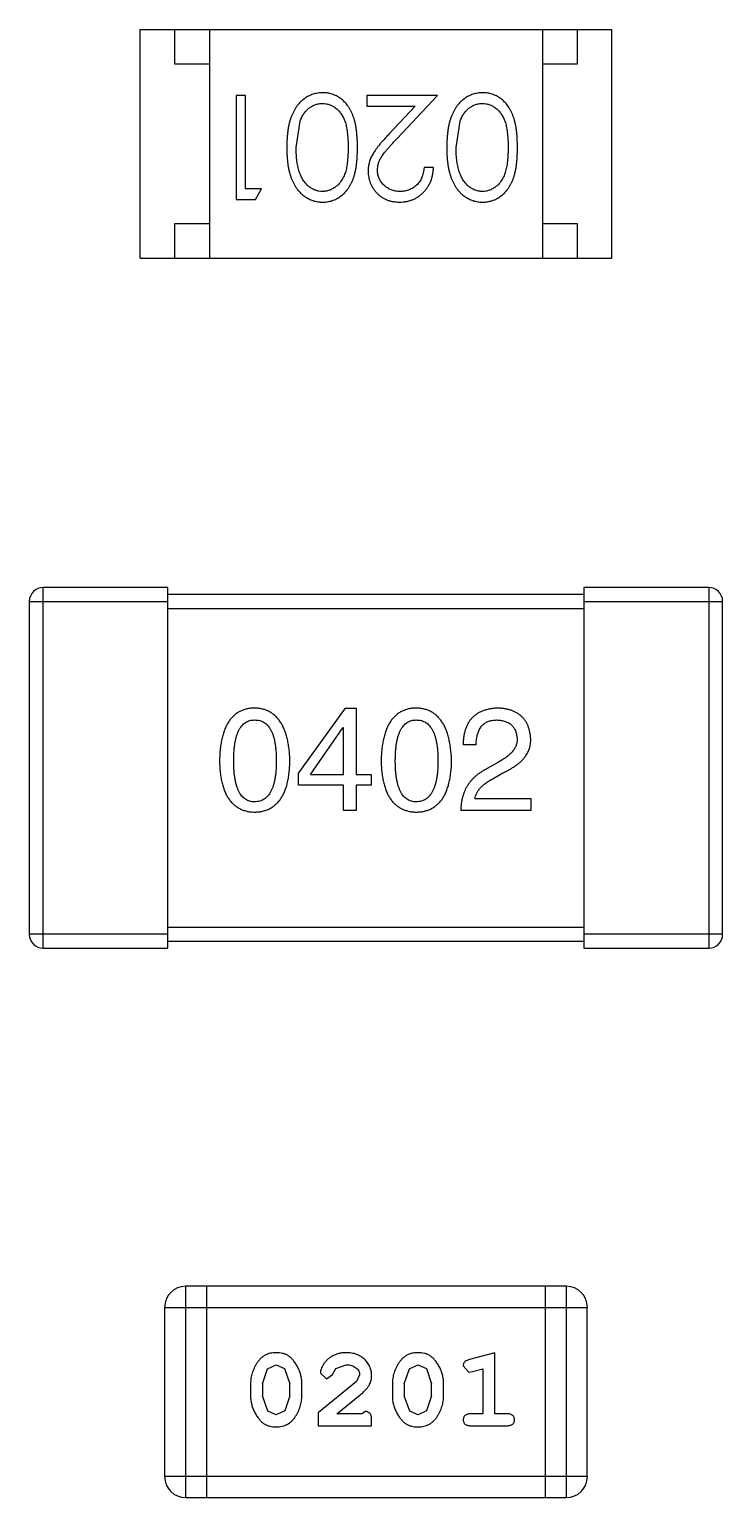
# Model space of a CAD drawing. Header units: inches. Extents: x -13 to 240, y -18 to 126.
# Drawn here: x 213.638 to 214.638, y 29.164 to 31.281 of the extents above; entities that cross this region are included whole.
import ezdxf

# ---------------------------------------------------------------- set-up
doc = ezdxf.new("R2010")
doc.units = ezdxf.units.IN
doc.header["$LTSCALE"] = 1.21
doc.header["$MEASUREMENT"] = 0
doc.layers.get('0').update_dxf_attribs({"linetype": 'CONTINUOUS'})

msp = doc.modelspace()

# ---------------------------------------------------------------- linework, layer by layer
at = {"color": 7, "linetype": 'Continuous'}
for p, q in [((213.7982, 31.2814), (214.4782, 31.2814)), ((213.7982, 30.9514), (213.7982, 31.2814)), ((213.8482, 31.2314), (213.8482, 31.2814)), ((213.8982, 31.2814), (213.8982, 30.9514)), ((214.3782, 31.2814), (214.3782, 30.9514)), ((214.4282, 31.2814), (214.4282, 31.2314)), ((214.4782, 30.9514), (214.4782, 31.2814)), ((213.8982, 31.2314), (213.8482, 31.2314)), ((214.4282, 31.2314), (214.3782, 31.2314)), ((213.9499, 31.1861), (213.9364, 31.1861)), ((213.9364, 31.1861), (213.9364, 31.0361)), ((213.9499, 31.0515), (213.9499, 31.1861)), ((214.2268, 31.1861), (214.1249, 31.1861)), ((214.1249, 31.1861), (214.1249, 31.1708)), ((214.1249, 31.1708), (214.1947, 31.1708)), ((214.1947, 31.1708), (214.1571, 31.1307)), ((214.1686, 31.1241), (214.2268, 31.1861)), ((214.0229, 31.1111), (214.0286, 31.1489)), ((214.2537, 31.1111), (214.2594, 31.1489)), ((214.221, 31.0823), (214.2075, 31.0823)), ((213.9729, 31.0515), (213.9499, 31.0515)), ((213.9641, 31.0361), (213.9729, 31.0515)), ((213.9364, 31.0361), (213.9641, 31.0361)), ((213.8482, 31.0014), (213.8982, 31.0014)), ((213.8482, 30.9514), (213.8482, 31.0014)), ((214.3782, 31.0014), (214.4282, 31.0014)), ((214.4282, 31.0014), (214.4282, 30.9514)), ((213.7982, 30.9514), (214.4782, 30.9514)), ((213.8381, 30.4765), (213.6581, 30.4765)), ((213.6581, 29.9565), (213.6581, 30.4765)), ((213.8381, 29.9565), (213.8381, 30.4765)), ((214.6181, 30.4765), (214.4381, 30.4765)), ((214.4381, 30.4765), (214.4381, 29.9565)), ((214.6181, 30.4765), (214.6181, 29.9565)), ((213.6381, 30.4565), (213.8381, 30.4565)), ((213.6381, 30.4565), (213.6381, 29.9765)), ((214.4381, 30.4665), (213.8381, 30.4665)), ((214.4381, 30.4565), (214.6381, 30.4565)), ((214.6381, 29.9765), (214.6381, 30.4565)), ((213.8381, 30.4465), (214.4381, 30.4465)), ((214.0937, 30.3027), (214.0265, 30.2093)), ((214.0937, 30.3027), (214.1093, 30.3027)), ((214.1093, 30.3027), (214.1093, 30.2068)), ((214.0437, 30.2068), (214.0904, 30.274)), ((214.0912, 30.274), (214.0904, 30.274)), ((214.0912, 30.2068), (214.0912, 30.274)), ((214.2826, 30.2495), (214.2637, 30.2495)), ((214.3146, 30.2249), (214.2949, 30.2134)), ((214.0265, 30.1913), (214.0265, 30.2093)), ((214.0437, 30.2068), (214.0912, 30.2068)), ((214.1093, 30.2068), (214.1314, 30.2068)), ((214.1314, 30.2068), (214.1314, 30.1913)), ((214.3055, 30.2003), (214.3211, 30.2093)), ((214.0912, 30.1913), (214.0265, 30.1913)), ((214.0912, 30.1552), (214.0912, 30.1913)), ((214.1314, 30.1913), (214.1093, 30.1913)), ((214.1093, 30.1913), (214.1093, 30.1552)), ((214.2809, 30.1724), (214.3613, 30.1724)), ((214.3613, 30.1724), (214.3613, 30.1552)), ((214.1093, 30.1552), (214.0912, 30.1552)), ((214.3613, 30.1552), (214.2605, 30.1552)), ((214.4381, 29.9865), (213.8381, 29.9865)), ((213.8381, 29.9765), (213.6381, 29.9765)), ((213.8381, 29.9665), (214.4381, 29.9665)), ((214.6381, 29.9765), (214.4381, 29.9765)), ((213.6581, 29.9565), (213.8381, 29.9565)), ((214.4381, 29.9565), (214.6181, 29.9565)), ((214.4125, 29.4689), (213.8638, 29.4689)), ((213.8638, 29.1641), (213.8638, 29.4689)), ((213.8943, 29.1641), (213.8943, 29.4689)), ((214.382, 29.4689), (214.382, 29.1641)), ((214.4125, 29.4689), (214.4125, 29.1641)), ((213.8333, 29.4384), (214.4429, 29.4384)), ((213.8333, 29.4384), (213.8333, 29.1946)), ((214.4429, 29.1946), (214.4429, 29.4384)), ((214.3096, 29.3731), (214.273, 29.3632)), ((214.3096, 29.285), (214.3096, 29.3731)), ((213.9745, 29.3282), (213.9818, 29.35)), ((213.9818, 29.35), (213.9941, 29.3558)), ((213.9941, 29.3558), (214.0063, 29.3505)), ((214.0063, 29.3505), (214.0139, 29.3282)), ((214.0752, 29.3419), (214.0802, 29.3504)), ((214.0802, 29.3504), (214.095, 29.3558)), ((214.179, 29.3282), (214.1863, 29.35)), ((214.1863, 29.35), (214.1987, 29.3558)), ((214.1987, 29.3558), (214.2108, 29.3505)), ((214.2108, 29.3505), (214.2184, 29.3282)), ((214.264, 29.3541), (214.2719, 29.3448)), ((214.2773, 29.3458), (214.2923, 29.35)), ((214.2923, 29.35), (214.2923, 29.285)), ((213.9572, 29.3285), (213.9572, 29.3108)), ((213.9745, 29.3282), (213.9745, 29.311)), ((214.0139, 29.311), (214.0139, 29.3282)), ((214.0312, 29.3108), (214.0312, 29.3285)), ((214.1098, 29.3316), (214.0548, 29.2866)), ((214.0579, 29.3438), (214.0667, 29.3354)), ((214.0667, 29.3354), (214.0752, 29.3419)), ((214.1145, 29.3413), (214.1098, 29.3316)), ((214.1617, 29.3285), (214.1617, 29.3108)), ((214.179, 29.3282), (214.179, 29.311)), ((214.2184, 29.311), (214.2184, 29.3282)), ((214.2357, 29.3108), (214.2357, 29.3285)), ((214.2719, 29.3448), (214.2773, 29.3458)), ((213.9822, 29.2887), (213.9745, 29.311)), ((214.0139, 29.311), (214.0066, 29.2893)), ((214.0815, 29.285), (214.1151, 29.3121)), ((214.1867, 29.2887), (214.179, 29.311)), ((214.2184, 29.311), (214.2111, 29.2893)), ((213.9943, 29.2835), (213.9822, 29.2887)), ((214.0066, 29.2893), (213.9943, 29.2835)), ((214.0548, 29.2866), (214.0548, 29.2677)), ((214.1177, 29.285), (214.0815, 29.285)), ((214.1232, 29.2882), (214.1177, 29.285)), ((214.1988, 29.2835), (214.1867, 29.2887)), ((214.2111, 29.2893), (214.1988, 29.2835)), ((214.2923, 29.285), (214.275, 29.285)), ((214.3269, 29.285), (214.3096, 29.285)), ((214.0548, 29.2677), (214.1318, 29.2677)), ((214.1318, 29.2677), (214.1318, 29.2756)), ((214.275, 29.2677), (214.3269, 29.2677)), ((214.4429, 29.1946), (213.8333, 29.1946)), ((213.8638, 29.1641), (214.4125, 29.1641))]:
    msp.add_line(p, q, dxfattribs=at)
for centre, radius, start, end in [((213.6581, 30.4565), 0.02, 90, 180), ((214.6181, 30.4565), 0.02, 0, 90), ((213.6581, 29.9765), 0.02, 180, 270), ((214.6181, 29.9765), 0.02, 270, 0), ((213.8638, 29.4384), 0.0305, 90, 180), ((214.4125, 29.4384), 0.0305, 0, 90), ((213.8638, 29.1946), 0.0305, 180, 270), ((214.4125, 29.1946), 0.0305, 270, 0)]:
    msp.add_arc(centre, radius, start, end, dxfattribs=at)
for points, knots in [([(214.0612, 31.19), (214.06, 31.19), (214.0577, 31.1899), (214.0542, 31.1895), (214.0507, 31.1888), (214.0474, 31.1879), (214.0441, 31.1867), (214.0409, 31.1853), (214.0378, 31.1835), (214.0348, 31.1815), (214.0319, 31.1793), (214.0292, 31.1767), (214.0266, 31.174), (214.0242, 31.1709), (214.0219, 31.1676), (214.0199, 31.164), (214.0179, 31.1602), (214.0162, 31.1562), (214.0145, 31.1518), (214.0132, 31.147), (214.012, 31.1419), (214.0111, 31.1365), (214.0104, 31.1307), (214.0098, 31.1245), (214.0096, 31.118), (214.0095, 31.1135), (214.0095, 31.1112)], [0, 0, 0, 0, 0.033824, 0.067298, 0.10028, 0.133019, 0.165736, 0.198792, 0.232372, 0.266409, 0.301016, 0.336196, 0.371972, 0.408574, 0.446394, 0.485225, 0.525372, 0.567224, 0.611081, 0.65775, 0.70702, 0.759235, 0.814484, 0.873227, 0.934937, 1, 1, 1, 1]), ([(214.1114, 31.1112), (214.1114, 31.1136), (214.1114, 31.1182), (214.111, 31.125), (214.1105, 31.1313), (214.1098, 31.1373), (214.1089, 31.1428), (214.1079, 31.148), (214.1065, 31.1527), (214.105, 31.157), (214.1033, 31.161), (214.1015, 31.1647), (214.0995, 31.1682), (214.0973, 31.1714), (214.095, 31.1744), (214.0925, 31.1771), (214.0899, 31.1796), (214.0871, 31.1818), (214.0841, 31.1837), (214.0811, 31.1854), (214.078, 31.1868), (214.0748, 31.1879), (214.0716, 31.1889), (214.0682, 31.1895), (214.0648, 31.1899), (214.0624, 31.19), (214.0612, 31.19)], [0, 0, 0, 0, 0.068113, 0.132564, 0.193427, 0.250218, 0.303569, 0.353576, 0.400235, 0.443586, 0.484619, 0.524292, 0.56238, 0.599049, 0.63494, 0.669782, 0.704009, 0.737842, 0.771098, 0.803896, 0.836415, 0.868639, 0.900715, 0.933378, 0.966213, 1, 1, 1, 1]), ([(214.292, 31.19), (214.2908, 31.19), (214.2884, 31.1899), (214.2849, 31.1895), (214.2815, 31.1888), (214.2781, 31.1879), (214.2749, 31.1867), (214.2717, 31.1853), (214.2686, 31.1835), (214.2656, 31.1815), (214.2627, 31.1793), (214.26, 31.1767), (214.2574, 31.174), (214.255, 31.1709), (214.2527, 31.1676), (214.2506, 31.164), (214.2487, 31.1602), (214.2469, 31.1562), (214.2453, 31.1518), (214.244, 31.147), (214.2428, 31.1419), (214.2419, 31.1365), (214.2412, 31.1307), (214.2406, 31.1245), (214.2403, 31.118), (214.2403, 31.1135), (214.2402, 31.1112)], [0, 0, 0, 0, 0.033824, 0.067298, 0.10028, 0.133019, 0.165736, 0.198792, 0.232372, 0.266409, 0.301016, 0.336196, 0.371972, 0.408574, 0.446394, 0.485225, 0.525372, 0.567224, 0.611081, 0.65775, 0.70702, 0.759235, 0.814484, 0.873227, 0.934937, 1, 1, 1, 1]), ([(214.3422, 31.1112), (214.3421, 31.1136), (214.3421, 31.1182), (214.3418, 31.125), (214.3413, 31.1313), (214.3406, 31.1373), (214.3397, 31.1428), (214.3386, 31.148), (214.3373, 31.1527), (214.3358, 31.157), (214.3341, 31.161), (214.3322, 31.1647), (214.3302, 31.1682), (214.3281, 31.1714), (214.3258, 31.1744), (214.3233, 31.1771), (214.3206, 31.1796), (214.3178, 31.1818), (214.3149, 31.1837), (214.3119, 31.1854), (214.3088, 31.1868), (214.3056, 31.1879), (214.3023, 31.1889), (214.299, 31.1895), (214.2955, 31.1899), (214.2932, 31.19), (214.292, 31.19)], [0, 0, 0, 0, 0.068113, 0.132564, 0.193427, 0.250218, 0.303569, 0.353576, 0.400235, 0.443586, 0.484619, 0.524292, 0.56238, 0.599049, 0.63494, 0.669782, 0.704009, 0.737842, 0.771098, 0.803896, 0.836415, 0.868639, 0.900715, 0.933378, 0.966213, 1, 1, 1, 1]), ([(214.0286, 31.1489), (214.029, 31.1499), (214.0298, 31.1519), (214.0311, 31.1549), (214.0325, 31.1576), (214.0342, 31.1601), (214.0359, 31.1624), (214.0378, 31.1646), (214.0398, 31.1665), (214.0426, 31.1687), (214.0463, 31.1711), (214.051, 31.1731), (214.0558, 31.1744), (214.0591, 31.1745), (214.0608, 31.1746)], [0, 0, 0, 0, 0.075949, 0.148549, 0.218996, 0.286119, 0.351826, 0.416074, 0.478265, 0.540325, 0.660405, 0.774606, 0.887187, 1, 1, 1, 1]), ([(214.0608, 31.1746), (214.0624, 31.1745), (214.0657, 31.1744), (214.0706, 31.1731), (214.0754, 31.171), (214.0791, 31.1686), (214.082, 31.1663), (214.084, 31.1644), (214.0859, 31.1622), (214.0877, 31.1599), (214.0893, 31.1574), (214.0908, 31.1547), (214.0921, 31.1518), (214.0934, 31.1487), (214.0945, 31.1453), (214.0954, 31.1415), (214.0962, 31.1374), (214.0968, 31.1328), (214.0973, 31.128), (214.0977, 31.1227), (214.0979, 31.117), (214.0979, 31.1131), (214.0979, 31.1111)], [0, 0, 0, 0, 0.060034, 0.120278, 0.182348, 0.247919, 0.281641, 0.315701, 0.350322, 0.385703, 0.421819, 0.459196, 0.497866, 0.538301, 0.58121, 0.628183, 0.679403, 0.734699, 0.794074, 0.858416, 0.927049, 1, 1, 1, 1]), ([(214.2594, 31.1489), (214.2598, 31.1499), (214.2605, 31.1519), (214.2619, 31.1549), (214.2633, 31.1576), (214.2649, 31.1601), (214.2667, 31.1624), (214.2685, 31.1646), (214.2705, 31.1665), (214.2733, 31.1687), (214.277, 31.1711), (214.2817, 31.1731), (214.2866, 31.1744), (214.2899, 31.1745), (214.2916, 31.1746)], [0, 0, 0, 0, 0.075949, 0.148549, 0.218996, 0.286119, 0.351826, 0.416074, 0.478265, 0.540325, 0.660405, 0.774606, 0.887187, 1, 1, 1, 1]), ([(214.2916, 31.1746), (214.2932, 31.1745), (214.2965, 31.1744), (214.3014, 31.1731), (214.3061, 31.171), (214.3099, 31.1686), (214.3127, 31.1663), (214.3148, 31.1644), (214.3167, 31.1622), (214.3185, 31.1599), (214.3201, 31.1574), (214.3216, 31.1547), (214.3229, 31.1518), (214.3242, 31.1487), (214.3253, 31.1453), (214.3262, 31.1415), (214.3269, 31.1374), (214.3276, 31.1328), (214.3281, 31.128), (214.3284, 31.1227), (214.3287, 31.117), (214.3287, 31.1131), (214.3287, 31.1111)], [0, 0, 0, 0, 0.060034, 0.120278, 0.182348, 0.247919, 0.281641, 0.315701, 0.350322, 0.385703, 0.421819, 0.459196, 0.497866, 0.538301, 0.58121, 0.628183, 0.679403, 0.734699, 0.794074, 0.858416, 0.927049, 1, 1, 1, 1]), ([(214.1571, 31.1307), (214.1557, 31.1292), (214.1529, 31.1262), (214.149, 31.1218), (214.1454, 31.1177), (214.1422, 31.1138), (214.1394, 31.1102), (214.1369, 31.1068), (214.1348, 31.1037), (214.1325, 31.0998), (214.1301, 31.0951), (214.1282, 31.0892), (214.127, 31.0831), (214.1268, 31.079), (214.1268, 31.0769)], [0, 0, 0, 0, 0.09953, 0.192079, 0.277712, 0.357454, 0.429648, 0.495771, 0.555538, 0.608657, 0.707578, 0.804328, 0.901298, 1, 1, 1, 1]), ([(214.0095, 31.1112), (214.0095, 31.1089), (214.0096, 31.1044), (214.0098, 31.0978), (214.0104, 31.0916), (214.0111, 31.0858), (214.0121, 31.0803), (214.0132, 31.0752), (214.0147, 31.0704), (214.0162, 31.066), (214.0181, 31.0619), (214.02, 31.0581), (214.0221, 31.0545), (214.0243, 31.0512), (214.0268, 31.0482), (214.0293, 31.0454), (214.032, 31.0429), (214.0349, 31.0407), (214.0379, 31.0387), (214.041, 31.037), (214.0441, 31.0355), (214.0474, 31.0344), (214.0507, 31.0334), (214.0542, 31.0328), (214.0577, 31.0324), (214.06, 31.0323), (214.0612, 31.0323)], [0, 0, 0, 0, 0.065278, 0.127205, 0.186168, 0.241675, 0.294115, 0.343609, 0.390387, 0.434463, 0.476646, 0.517002, 0.555936, 0.593716, 0.630057, 0.665601, 0.700745, 0.734917, 0.768681, 0.802087, 0.834849, 0.867433, 0.900138, 0.932806, 0.966212, 1, 1, 1, 1]), ([(214.0608, 31.0477), (214.0592, 31.0478), (214.0559, 31.0479), (214.051, 31.0492), (214.0464, 31.0513), (214.0426, 31.0537), (214.0397, 31.056), (214.0377, 31.058), (214.0357, 31.0602), (214.0339, 31.0627), (214.0322, 31.0654), (214.0307, 31.0683), (214.0292, 31.0715), (214.0279, 31.0749), (214.0268, 31.0786), (214.0257, 31.0825), (214.0249, 31.0867), (214.0241, 31.0911), (214.0236, 31.0957), (214.0232, 31.1006), (214.023, 31.1058), (214.023, 31.1093), (214.0229, 31.1111)], [0, 0, 0, 0, 0.059689, 0.119507, 0.181075, 0.246162, 0.279894, 0.314468, 0.350403, 0.387474, 0.426147, 0.466624, 0.508745, 0.553328, 0.600058, 0.649177, 0.700552, 0.754894, 0.811825, 0.871514, 0.934319, 1, 1, 1, 1]), ([(214.0979, 31.1111), (214.0979, 31.1091), (214.0979, 31.1052), (214.0977, 31.0996), (214.0973, 31.0943), (214.0968, 31.0894), (214.0962, 31.0848), (214.0954, 31.0807), (214.0945, 31.077), (214.0934, 31.0735), (214.0921, 31.0704), (214.0908, 31.0675), (214.0893, 31.0648), (214.0876, 31.0623), (214.0859, 31.06), (214.084, 31.0579), (214.082, 31.0559), (214.0791, 31.0537), (214.0754, 31.0513), (214.0707, 31.0492), (214.0658, 31.0479), (214.0625, 31.0478), (214.0608, 31.0477)], [0, 0, 0, 0, 0.073302, 0.142286, 0.206253, 0.266017, 0.321612, 0.372532, 0.419497, 0.462398, 0.502825, 0.541489, 0.579034, 0.615143, 0.650298, 0.684912, 0.718701, 0.752189, 0.817245, 0.879117, 0.939613, 1, 1, 1, 1]), ([(214.0612, 31.0323), (214.0624, 31.0323), (214.0648, 31.0324), (214.0682, 31.0328), (214.0716, 31.0334), (214.0749, 31.0344), (214.0781, 31.0355), (214.0812, 31.037), (214.0842, 31.0387), (214.0872, 31.0406), (214.09, 31.0429), (214.0927, 31.0453), (214.0951, 31.048), (214.0975, 31.051), (214.0996, 31.0542), (214.1016, 31.0576), (214.1035, 31.0613), (214.1051, 31.0653), (214.1066, 31.0696), (214.1079, 31.0743), (214.109, 31.0794), (214.1099, 31.085), (214.1105, 31.0909), (214.111, 31.0973), (214.1114, 31.1041), (214.1114, 31.1088), (214.1114, 31.1112)], [0, 0, 0, 0, 0.033742, 0.066533, 0.099153, 0.13154, 0.164087, 0.196563, 0.229707, 0.263315, 0.297504, 0.331686, 0.366482, 0.4021, 0.438958, 0.476748, 0.515985, 0.556589, 0.599519, 0.645765, 0.695487, 0.748721, 0.805687, 0.866754, 0.931405, 1, 1, 1, 1]), ([(214.1402, 31.0781), (214.1403, 31.0797), (214.1404, 31.083), (214.1415, 31.0877), (214.1432, 31.0924), (214.1451, 31.0962), (214.1472, 31.0993), (214.1491, 31.102), (214.1514, 31.1049), (214.1541, 31.1082), (214.1572, 31.1117), (214.1606, 31.1156), (214.1645, 31.1197), (214.1672, 31.1226), (214.1686, 31.1241)], [0, 0, 0, 0, 0.088014, 0.174976, 0.2638, 0.355443, 0.406413, 0.465519, 0.533076, 0.609353, 0.693899, 0.787171, 0.889197, 1, 1, 1, 1]), ([(214.2402, 31.1112), (214.2403, 31.1089), (214.2403, 31.1044), (214.2406, 31.0978), (214.2411, 31.0916), (214.2419, 31.0858), (214.2429, 31.0803), (214.244, 31.0752), (214.2454, 31.0704), (214.247, 31.066), (214.2488, 31.0619), (214.2507, 31.0581), (214.2529, 31.0545), (214.2551, 31.0512), (214.2575, 31.0482), (214.2601, 31.0454), (214.2628, 31.0429), (214.2657, 31.0407), (214.2687, 31.0387), (214.2718, 31.037), (214.2749, 31.0355), (214.2782, 31.0344), (214.2815, 31.0334), (214.2849, 31.0328), (214.2884, 31.0324), (214.2908, 31.0323), (214.292, 31.0323)], [0, 0, 0, 0, 0.065278, 0.127205, 0.186168, 0.241675, 0.294115, 0.343609, 0.390387, 0.434463, 0.476646, 0.517002, 0.555936, 0.593716, 0.630057, 0.665601, 0.700745, 0.734917, 0.768681, 0.802087, 0.834849, 0.867433, 0.900138, 0.932806, 0.966212, 1, 1, 1, 1]), ([(214.2916, 31.0477), (214.2899, 31.0478), (214.2866, 31.0479), (214.2818, 31.0492), (214.2771, 31.0513), (214.2734, 31.0537), (214.2705, 31.056), (214.2685, 31.058), (214.2665, 31.0602), (214.2647, 31.0627), (214.263, 31.0654), (214.2615, 31.0683), (214.26, 31.0715), (214.2587, 31.0749), (214.2575, 31.0786), (214.2565, 31.0825), (214.2557, 31.0867), (214.2549, 31.0911), (214.2544, 31.0957), (214.2539, 31.1006), (214.2538, 31.1058), (214.2537, 31.1093), (214.2537, 31.1111)], [0, 0, 0, 0, 0.059689, 0.119507, 0.181075, 0.246162, 0.279894, 0.314468, 0.350403, 0.387474, 0.426147, 0.466624, 0.508745, 0.553328, 0.600058, 0.649177, 0.700552, 0.754894, 0.811825, 0.871514, 0.934319, 1, 1, 1, 1]), ([(214.3287, 31.1111), (214.3287, 31.1091), (214.3287, 31.1052), (214.3284, 31.0996), (214.3281, 31.0943), (214.3276, 31.0894), (214.327, 31.0848), (214.3261, 31.0807), (214.3252, 31.077), (214.3241, 31.0735), (214.3229, 31.0704), (214.3215, 31.0675), (214.32, 31.0648), (214.3184, 31.0623), (214.3167, 31.06), (214.3148, 31.0579), (214.3128, 31.0559), (214.3099, 31.0537), (214.3061, 31.0513), (214.3014, 31.0492), (214.2965, 31.0479), (214.2932, 31.0478), (214.2916, 31.0477)], [0, 0, 0, 0, 0.073302, 0.142286, 0.206253, 0.266017, 0.321612, 0.372532, 0.419497, 0.462398, 0.502825, 0.541489, 0.579034, 0.615143, 0.650298, 0.684912, 0.718701, 0.752189, 0.817245, 0.879117, 0.939613, 1, 1, 1, 1]), ([(214.292, 31.0323), (214.2932, 31.0323), (214.2955, 31.0324), (214.299, 31.0328), (214.3024, 31.0334), (214.3056, 31.0344), (214.3089, 31.0355), (214.312, 31.037), (214.315, 31.0387), (214.318, 31.0406), (214.3208, 31.0429), (214.3234, 31.0453), (214.3259, 31.048), (214.3282, 31.051), (214.3304, 31.0542), (214.3324, 31.0576), (214.3342, 31.0613), (214.3359, 31.0653), (214.3374, 31.0696), (214.3387, 31.0743), (214.3398, 31.0794), (214.3406, 31.085), (214.3413, 31.0909), (214.3418, 31.0973), (214.3421, 31.1041), (214.3421, 31.1088), (214.3422, 31.1112)], [0, 0, 0, 0, 0.033742, 0.066533, 0.099153, 0.13154, 0.164087, 0.196563, 0.229707, 0.263315, 0.297504, 0.331686, 0.366482, 0.4021, 0.438958, 0.476748, 0.515985, 0.556589, 0.599519, 0.645765, 0.695487, 0.748721, 0.805687, 0.866754, 0.931405, 1, 1, 1, 1]), ([(214.1268, 31.0769), (214.1268, 31.0754), (214.1269, 31.0725), (214.1275, 31.0682), (214.1285, 31.064), (214.1298, 31.06), (214.1316, 31.0562), (214.1338, 31.0525), (214.1363, 31.0489), (214.1393, 31.0455), (214.1425, 31.0424), (214.146, 31.0397), (214.1498, 31.0374), (214.1538, 31.0355), (214.158, 31.0341), (214.1625, 31.0331), (214.1672, 31.0324), (214.1704, 31.0323), (214.1721, 31.0323)], [0, 0, 0, 0, 0.06271, 0.123347, 0.183401, 0.242828, 0.302097, 0.36242, 0.423725, 0.487032, 0.550491, 0.612709, 0.674265, 0.73617, 0.799211, 0.863483, 0.930525, 1, 1, 1, 1]), ([(214.1728, 31.0477), (214.1717, 31.0477), (214.1695, 31.0478), (214.1662, 31.0482), (214.1631, 31.0489), (214.1602, 31.0499), (214.1573, 31.0511), (214.1546, 31.0527), (214.1521, 31.0545), (214.1496, 31.0566), (214.1474, 31.0589), (214.1455, 31.0613), (214.1439, 31.0638), (214.1425, 31.0665), (214.1415, 31.0692), (214.1408, 31.0721), (214.1403, 31.075), (214.1403, 31.0771), (214.1402, 31.0781)], [0, 0, 0, 0, 0.068027, 0.133505, 0.19695, 0.26027, 0.322741, 0.384982, 0.448465, 0.513424, 0.578224, 0.640011, 0.700094, 0.760067, 0.819012, 0.877878, 0.938035, 1, 1, 1, 1]), ([(214.1721, 31.0323), (214.1738, 31.0323), (214.1771, 31.0324), (214.1819, 31.0331), (214.1865, 31.0342), (214.1909, 31.0357), (214.1952, 31.0377), (214.1992, 31.0401), (214.203, 31.043), (214.2065, 31.0463), (214.2098, 31.0499), (214.2127, 31.0538), (214.2151, 31.058), (214.2172, 31.0624), (214.2188, 31.067), (214.2199, 31.0719), (214.2207, 31.077), (214.2209, 31.0805), (214.221, 31.0823)], [0, 0, 0, 0, 0.06445, 0.126725, 0.187421, 0.247417, 0.306749, 0.366595, 0.427749, 0.490235, 0.553031, 0.614805, 0.676505, 0.738096, 0.801021, 0.864897, 0.931209, 1, 1, 1, 1]), ([(214.2075, 31.0823), (214.2074, 31.081), (214.2072, 31.0784), (214.2064, 31.0746), (214.2055, 31.071), (214.2043, 31.0677), (214.2027, 31.0646), (214.201, 31.0618), (214.199, 31.0591), (214.1967, 31.0567), (214.1943, 31.0546), (214.1917, 31.0527), (214.1889, 31.0512), (214.1859, 31.0499), (214.1829, 31.0489), (214.1796, 31.0482), (214.1763, 31.0478), (214.174, 31.0477), (214.1728, 31.0477)], [0, 0, 0, 0, 0.073648, 0.143686, 0.210962, 0.275557, 0.338064, 0.399311, 0.4594, 0.51934, 0.579024, 0.637809, 0.695959, 0.754122, 0.813113, 0.873453, 0.935561, 1, 1, 1, 1]), ([(213.9632, 30.3027), (213.9612, 30.3026), (213.9573, 30.3025), (213.9517, 30.3015), (213.9464, 30.2999), (213.9415, 30.2978), (213.937, 30.295), (213.9329, 30.2917), (213.9291, 30.2878), (213.9258, 30.2832), (213.9228, 30.2782), (213.9202, 30.2725), (213.9179, 30.2662), (213.9161, 30.2594), (213.9145, 30.252), (213.9134, 30.244), (213.9127, 30.2355), (213.9125, 30.2296), (213.9124, 30.2265)], [0, 0, 0, 0, 0.057911, 0.113262, 0.165956, 0.217443, 0.268511, 0.319665, 0.372, 0.426129, 0.483365, 0.543779, 0.607756, 0.676562, 0.749704, 0.827713, 0.911177, 1, 1, 1, 1]), ([(214.014, 30.2265), (214.0139, 30.2295), (214.0136, 30.2354), (214.0128, 30.2439), (214.0116, 30.2518), (214.01, 30.2591), (214.0081, 30.2659), (214.0059, 30.2721), (214.0032, 30.2778), (214.0002, 30.2828), (213.9968, 30.2873), (213.9931, 30.2913), (213.989, 30.2947), (213.9845, 30.2975), (213.9797, 30.2997), (213.9745, 30.3013), (213.969, 30.3024), (213.9651, 30.3026), (213.9632, 30.3027)], [0, 0, 0, 0, 0.088475, 0.171606, 0.249595, 0.322626, 0.391327, 0.455765, 0.516374, 0.573675, 0.628522, 0.681161, 0.732559, 0.783563, 0.83504, 0.887639, 0.942585, 1, 1, 1, 1]), ([(214.1963, 30.3027), (214.1943, 30.3026), (214.1905, 30.3025), (214.1848, 30.3015), (214.1796, 30.2999), (214.1747, 30.2978), (214.1702, 30.295), (214.166, 30.2917), (214.1623, 30.2878), (214.1589, 30.2832), (214.1559, 30.2782), (214.1533, 30.2725), (214.1511, 30.2662), (214.1492, 30.2594), (214.1477, 30.252), (214.1466, 30.244), (214.1458, 30.2355), (214.1456, 30.2296), (214.1455, 30.2265)], [0, 0, 0, 0, 0.057911, 0.113262, 0.165956, 0.217443, 0.268511, 0.319665, 0.372, 0.426129, 0.483365, 0.543779, 0.607756, 0.676562, 0.749704, 0.827713, 0.911177, 1, 1, 1, 1]), ([(214.2472, 30.2265), (214.247, 30.2295), (214.2468, 30.2354), (214.2459, 30.2439), (214.2447, 30.2518), (214.2432, 30.2591), (214.2413, 30.2659), (214.239, 30.2721), (214.2364, 30.2778), (214.2334, 30.2828), (214.23, 30.2873), (214.2263, 30.2913), (214.2222, 30.2947), (214.2177, 30.2975), (214.2129, 30.2997), (214.2077, 30.3013), (214.2021, 30.3024), (214.1983, 30.3026), (214.1963, 30.3027)], [0, 0, 0, 0, 0.088475, 0.171606, 0.249595, 0.322626, 0.391327, 0.455765, 0.516374, 0.573675, 0.628522, 0.681161, 0.732559, 0.783563, 0.83504, 0.887639, 0.942585, 1, 1, 1, 1]), ([(214.3146, 30.3027), (214.3125, 30.3026), (214.3086, 30.3024), (214.3029, 30.3016), (214.2976, 30.3005), (214.2927, 30.2989), (214.2881, 30.2969), (214.284, 30.2946), (214.2802, 30.2918), (214.2768, 30.2886), (214.2738, 30.2851), (214.2712, 30.2812), (214.2689, 30.2768), (214.2671, 30.2721), (214.2657, 30.267), (214.2646, 30.2615), (214.2639, 30.2556), (214.2638, 30.2515), (214.2637, 30.2495)], [0, 0, 0, 0, 0.07282, 0.141057, 0.2062, 0.267672, 0.326735, 0.383519, 0.439188, 0.494454, 0.549628, 0.605958, 0.66397, 0.72402, 0.787502, 0.854127, 0.925065, 1, 1, 1, 1]), ([(214.3613, 30.2585), (214.3611, 30.2602), (214.3609, 30.2635), (214.3601, 30.2682), (214.359, 30.2727), (214.3575, 30.2769), (214.3557, 30.2808), (214.3536, 30.2843), (214.3512, 30.2876), (214.3484, 30.2905), (214.3453, 30.2931), (214.3419, 30.2954), (214.3381, 30.2974), (214.334, 30.2992), (214.3296, 30.3005), (214.3249, 30.3016), (214.3198, 30.3024), (214.3163, 30.3026), (214.3146, 30.3027)], [0, 0, 0, 0, 0.070688, 0.137741, 0.201612, 0.262778, 0.321223, 0.378455, 0.434411, 0.490146, 0.546362, 0.603392, 0.662208, 0.723401, 0.787372, 0.85442, 0.925153, 1, 1, 1, 1]), ([(213.9329, 30.2265), (213.9329, 30.2289), (213.9329, 30.2335), (213.9333, 30.2402), (213.9339, 30.2464), (213.9346, 30.2522), (213.9358, 30.2575), (213.937, 30.2624), (213.9386, 30.2668), (213.9403, 30.2707), (213.9423, 30.2742), (213.9446, 30.2772), (213.9471, 30.2798), (213.9498, 30.2819), (213.9528, 30.2835), (213.9561, 30.2847), (213.9596, 30.2854), (213.962, 30.2855), (213.9632, 30.2855)], [0, 0, 0, 0, 0.096452, 0.187278, 0.271765, 0.350519, 0.423437, 0.491321, 0.554011, 0.612224, 0.666281, 0.717003, 0.764884, 0.811423, 0.856783, 0.902993, 0.950236, 1, 1, 1, 1]), ([(213.9632, 30.2855), (213.9644, 30.2855), (213.9669, 30.2854), (213.9705, 30.2847), (213.9738, 30.2835), (213.9769, 30.2819), (213.9797, 30.2798), (213.9823, 30.2772), (213.9846, 30.2742), (213.9867, 30.2707), (213.9885, 30.2668), (213.9901, 30.2624), (213.9914, 30.2575), (213.9925, 30.2522), (213.9933, 30.2464), (213.9939, 30.2402), (213.9943, 30.2335), (213.9943, 30.2289), (213.9943, 30.2265)], [0, 0, 0, 0, 0.050604, 0.098688, 0.145699, 0.191791, 0.238625, 0.286717, 0.337546, 0.391814, 0.449755, 0.512106, 0.579685, 0.652048, 0.730262, 0.814146, 0.904281, 1, 1, 1, 1]), ([(214.166, 30.2265), (214.166, 30.2289), (214.1661, 30.2335), (214.1664, 30.2402), (214.167, 30.2464), (214.1678, 30.2522), (214.1689, 30.2575), (214.1701, 30.2624), (214.1717, 30.2668), (214.1735, 30.2707), (214.1755, 30.2742), (214.1777, 30.2772), (214.1803, 30.2798), (214.183, 30.2819), (214.186, 30.2835), (214.1892, 30.2847), (214.1927, 30.2854), (214.1951, 30.2855), (214.1963, 30.2855)], [0, 0, 0, 0, 0.096452, 0.187278, 0.271765, 0.350519, 0.423437, 0.491321, 0.554011, 0.612224, 0.666281, 0.717003, 0.764884, 0.811423, 0.856783, 0.902993, 0.950236, 1, 1, 1, 1]), ([(214.1963, 30.2855), (214.1976, 30.2855), (214.2, 30.2854), (214.2036, 30.2847), (214.2069, 30.2835), (214.21, 30.2819), (214.2128, 30.2798), (214.2154, 30.2772), (214.2177, 30.2742), (214.2198, 30.2707), (214.2216, 30.2668), (214.2232, 30.2624), (214.2245, 30.2575), (214.2256, 30.2522), (214.2265, 30.2464), (214.2271, 30.2402), (214.2274, 30.2335), (214.2275, 30.2289), (214.2275, 30.2265)], [0, 0, 0, 0, 0.050604, 0.098688, 0.145699, 0.191791, 0.238625, 0.286717, 0.337546, 0.391814, 0.449755, 0.512106, 0.579685, 0.652048, 0.730262, 0.814146, 0.904281, 1, 1, 1, 1]), ([(214.2826, 30.2495), (214.2826, 30.2509), (214.2827, 30.2537), (214.2832, 30.2578), (214.2838, 30.2616), (214.2847, 30.2652), (214.2858, 30.2684), (214.287, 30.2714), (214.2886, 30.2741), (214.2903, 30.2765), (214.2923, 30.2787), (214.2945, 30.2805), (214.2969, 30.2821), (214.2995, 30.2833), (214.3023, 30.2843), (214.3054, 30.285), (214.3087, 30.2854), (214.3109, 30.2855), (214.3121, 30.2855)], [0, 0, 0, 0, 0.082594, 0.15978, 0.232961, 0.301462, 0.365595, 0.426678, 0.484662, 0.540809, 0.595146, 0.648401, 0.702272, 0.757102, 0.813447, 0.872233, 0.934055, 1, 1, 1, 1]), ([(214.3121, 30.2855), (214.3132, 30.2855), (214.3154, 30.2853), (214.3186, 30.285), (214.3216, 30.2844), (214.3244, 30.2836), (214.3269, 30.2826), (214.3293, 30.2815), (214.3315, 30.2801), (214.3334, 30.2786), (214.3352, 30.2768), (214.3367, 30.2749), (214.3381, 30.2728), (214.3392, 30.2704), (214.3401, 30.2679), (214.3408, 30.2652), (214.3413, 30.2623), (214.3415, 30.2603), (214.3416, 30.2593)], [0, 0, 0, 0, 0.076112, 0.148436, 0.216883, 0.281466, 0.34298, 0.402356, 0.459881, 0.51546, 0.571111, 0.62658, 0.683162, 0.741007, 0.801404, 0.863825, 0.930544, 1, 1, 1, 1]), ([(214.3416, 30.2593), (214.3416, 30.2585), (214.3417, 30.2569), (214.3416, 30.2545), (214.3412, 30.2521), (214.3406, 30.2497), (214.3397, 30.2475), (214.3386, 30.2452), (214.3372, 30.243), (214.3356, 30.2408), (214.3339, 30.2386), (214.3318, 30.2366), (214.3295, 30.2345), (214.327, 30.2325), (214.3242, 30.2305), (214.3212, 30.2286), (214.318, 30.2267), (214.3157, 30.2255), (214.3146, 30.2249)], [0, 0, 0, 0, 0.052237, 0.103888, 0.155485, 0.207395, 0.259864, 0.31356, 0.369176, 0.4266, 0.486836, 0.550048, 0.61567, 0.685271, 0.75824, 0.834614, 0.915635, 1, 1, 1, 1]), ([(214.3211, 30.2093), (214.3228, 30.2101), (214.3261, 30.2116), (214.3308, 30.2141), (214.3352, 30.2167), (214.3393, 30.2194), (214.343, 30.2221), (214.3464, 30.225), (214.3494, 30.2279), (214.352, 30.231), (214.3544, 30.2341), (214.3564, 30.2373), (214.3581, 30.2406), (214.3595, 30.244), (214.3604, 30.2475), (214.3611, 30.2511), (214.3614, 30.2548), (214.3613, 30.2572), (214.3613, 30.2585)], [0, 0, 0, 0, 0.082731, 0.161257, 0.236138, 0.307554, 0.375712, 0.440848, 0.502916, 0.562567, 0.619798, 0.675716, 0.73039, 0.78386, 0.837315, 0.890547, 0.944917, 1, 1, 1, 1]), ([(213.9124, 30.2265), (213.9125, 30.2236), (213.9127, 30.2178), (213.9134, 30.2095), (213.9145, 30.2018), (213.916, 30.1947), (213.9179, 30.1881), (213.9202, 30.182), (213.9227, 30.1765), (213.9258, 30.1716), (213.9291, 30.1672), (213.9329, 30.1634), (213.937, 30.1602), (213.9415, 30.1575), (213.9464, 30.1555), (213.9517, 30.1539), (213.9573, 30.153), (213.9612, 30.1528), (213.9632, 30.1527)], [0, 0, 0, 0, 0.087693, 0.170223, 0.247496, 0.319826, 0.387768, 0.451403, 0.511459, 0.568358, 0.622671, 0.675251, 0.726739, 0.778422, 0.830759, 0.884394, 0.940865, 1, 1, 1, 1]), ([(213.9632, 30.1675), (213.962, 30.1675), (213.9596, 30.1676), (213.9561, 30.1683), (213.9528, 30.1695), (213.9499, 30.1711), (213.9471, 30.1732), (213.9446, 30.1758), (213.9423, 30.1788), (213.9403, 30.1823), (213.9386, 30.1862), (213.937, 30.1906), (213.9358, 30.1955), (213.9347, 30.2008), (213.9339, 30.2066), (213.9333, 30.2128), (213.9329, 30.2195), (213.9329, 30.2241), (213.9329, 30.2265)], [0, 0, 0, 0, 0.049766, 0.097012, 0.143225, 0.188786, 0.235079, 0.282962, 0.333687, 0.387747, 0.445963, 0.508657, 0.576545, 0.649868, 0.72822, 0.812712, 0.903543, 1, 1, 1, 1]), ([(213.9632, 30.1527), (213.9652, 30.1528), (213.9691, 30.153), (213.9747, 30.1539), (213.9799, 30.1555), (213.9848, 30.1575), (213.9893, 30.1602), (213.9935, 30.1634), (213.9972, 30.1672), (214.0006, 30.1716), (214.0036, 30.1765), (214.0062, 30.182), (214.0085, 30.1881), (214.0103, 30.1947), (214.0118, 30.2018), (214.0129, 30.2095), (214.0137, 30.2178), (214.0139, 30.2236), (214.014, 30.2265)], [0, 0, 0, 0, 0.059134, 0.115603, 0.169236, 0.221572, 0.273254, 0.32474, 0.377319, 0.431815, 0.488555, 0.548609, 0.612242, 0.680182, 0.75251, 0.829782, 0.91231, 1, 1, 1, 1]), ([(213.9943, 30.2265), (213.9943, 30.2242), (213.9943, 30.2196), (213.9939, 30.213), (213.9933, 30.2068), (213.9925, 30.2011), (213.9914, 30.1958), (213.99, 30.191), (213.9885, 30.1866), (213.9867, 30.1827), (213.9846, 30.1792), (213.9822, 30.1762), (213.9797, 30.1735), (213.9769, 30.1714), (213.9738, 30.1697), (213.9705, 30.1685), (213.9669, 30.1677), (213.9644, 30.1676), (213.9632, 30.1675)], [0, 0, 0, 0, 0.094834, 0.184067, 0.267029, 0.344713, 0.417334, 0.484367, 0.546941, 0.604717, 0.65953, 0.710539, 0.759381, 0.806382, 0.853027, 0.900623, 0.949121, 1, 1, 1, 1]), ([(214.1455, 30.2265), (214.1456, 30.2236), (214.1458, 30.2178), (214.1466, 30.2095), (214.1477, 30.2018), (214.1492, 30.1947), (214.1511, 30.1881), (214.1533, 30.182), (214.1559, 30.1765), (214.1589, 30.1716), (214.1623, 30.1672), (214.166, 30.1634), (214.1702, 30.1602), (214.1747, 30.1575), (214.1796, 30.1555), (214.1848, 30.1539), (214.1905, 30.153), (214.1943, 30.1528), (214.1963, 30.1527)], [0, 0, 0, 0, 0.087693, 0.170223, 0.247496, 0.319826, 0.387768, 0.451403, 0.511459, 0.568358, 0.622671, 0.675251, 0.726739, 0.778422, 0.830759, 0.884394, 0.940865, 1, 1, 1, 1]), ([(214.1963, 30.1675), (214.1951, 30.1675), (214.1927, 30.1676), (214.1892, 30.1683), (214.186, 30.1695), (214.183, 30.1711), (214.1802, 30.1732), (214.1777, 30.1758), (214.1755, 30.1788), (214.1735, 30.1823), (214.1717, 30.1862), (214.1701, 30.1906), (214.1689, 30.1955), (214.1678, 30.2008), (214.167, 30.2066), (214.1664, 30.2128), (214.1661, 30.2195), (214.166, 30.2241), (214.166, 30.2265)], [0, 0, 0, 0, 0.049766, 0.097012, 0.143225, 0.188786, 0.235079, 0.282962, 0.333687, 0.387747, 0.445963, 0.508657, 0.576545, 0.649868, 0.72822, 0.812712, 0.903543, 1, 1, 1, 1]), ([(214.2275, 30.2265), (214.2275, 30.2242), (214.2274, 30.2196), (214.2271, 30.213), (214.2265, 30.2068), (214.2256, 30.2011), (214.2245, 30.1958), (214.2232, 30.191), (214.2216, 30.1866), (214.2198, 30.1827), (214.2177, 30.1792), (214.2154, 30.1762), (214.2129, 30.1735), (214.21, 30.1714), (214.2069, 30.1697), (214.2036, 30.1685), (214.2001, 30.1677), (214.1976, 30.1676), (214.1963, 30.1675)], [0, 0, 0, 0, 0.094834, 0.184067, 0.267029, 0.344713, 0.417334, 0.484367, 0.546941, 0.604717, 0.65953, 0.710539, 0.759381, 0.806382, 0.853027, 0.900623, 0.949121, 1, 1, 1, 1]), ([(214.1963, 30.1527), (214.1983, 30.1528), (214.2022, 30.153), (214.2078, 30.1539), (214.2131, 30.1555), (214.218, 30.1575), (214.2225, 30.1602), (214.2266, 30.1634), (214.2304, 30.1672), (214.2338, 30.1716), (214.2368, 30.1765), (214.2394, 30.182), (214.2416, 30.1881), (214.2435, 30.1947), (214.245, 30.2018), (214.2461, 30.2095), (214.2469, 30.2178), (214.2471, 30.2236), (214.2472, 30.2265)], [0, 0, 0, 0, 0.059134, 0.115603, 0.169236, 0.221572, 0.273254, 0.32474, 0.377319, 0.431815, 0.488555, 0.548609, 0.612242, 0.680182, 0.75251, 0.829782, 0.91231, 1, 1, 1, 1]), ([(214.2949, 30.2134), (214.2935, 30.2126), (214.2908, 30.2111), (214.287, 30.2086), (214.2834, 30.2059), (214.2801, 30.203), (214.277, 30.2), (214.2743, 30.1968), (214.2717, 30.1934), (214.2694, 30.1898), (214.2674, 30.1861), (214.2656, 30.1822), (214.2641, 30.1781), (214.2629, 30.1739), (214.2618, 30.1694), (214.2611, 30.1648), (214.2606, 30.1601), (214.2605, 30.1568), (214.2605, 30.1552)], [0, 0, 0, 0, 0.065828, 0.130094, 0.192451, 0.254037, 0.313974, 0.373757, 0.433048, 0.492243, 0.551902, 0.611758, 0.672678, 0.734814, 0.798569, 0.863693, 0.930488, 1, 1, 1, 1]), ([(214.2809, 30.1724), (214.2812, 30.1737), (214.2817, 30.1763), (214.2834, 30.1801), (214.2855, 30.1838), (214.2883, 30.1873), (214.2917, 30.1907), (214.2958, 30.1941), (214.3004, 30.1973), (214.3038, 30.1993), (214.3055, 30.2003)], [0, 0, 0, 0, 0.103034, 0.208166, 0.318255, 0.434664, 0.559728, 0.695394, 0.841708, 1, 1, 1, 1]), ([(213.994, 29.3731), (213.9926, 29.3731), (213.9898, 29.373), (213.9857, 29.3723), (213.9819, 29.3712), (213.9783, 29.3696), (213.975, 29.3675), (213.9719, 29.365), (213.9691, 29.3621), (213.9667, 29.3587), (213.9645, 29.3551), (213.9626, 29.3514), (213.9609, 29.3477), (213.9596, 29.3439), (213.9585, 29.3401), (213.9578, 29.3363), (213.9573, 29.3324), (213.9573, 29.3298), (213.9572, 29.3285)], [0, 0, 0, 0, 0.06692, 0.130834, 0.19258, 0.252759, 0.312631, 0.373411, 0.436359, 0.501894, 0.568244, 0.632472, 0.69556, 0.757163, 0.818592, 0.878885, 0.939235, 1, 1, 1, 1]), ([(214.0312, 29.3285), (214.0311, 29.3296), (214.0311, 29.3317), (214.0308, 29.3349), (214.0303, 29.3381), (214.0296, 29.3412), (214.0287, 29.3442), (214.0276, 29.3472), (214.0263, 29.3502), (214.0248, 29.3531), (214.0232, 29.3558), (214.0216, 29.3584), (214.0199, 29.3607), (214.0182, 29.3628), (214.0165, 29.3646), (214.0148, 29.3663), (214.0131, 29.3677), (214.0107, 29.3693), (214.0075, 29.3709), (214.0034, 29.3722), (213.9988, 29.373), (213.9957, 29.3731), (213.994, 29.3731)], [0, 0, 0, 0, 0.049855, 0.099516, 0.148482, 0.19758, 0.246804, 0.296268, 0.346517, 0.397047, 0.446826, 0.49336, 0.537801, 0.579207, 0.617974, 0.654833, 0.689171, 0.722088, 0.786392, 0.853518, 0.924186, 1, 1, 1, 1]), ([(214.0952, 29.3731), (214.0935, 29.3731), (214.0901, 29.373), (214.0852, 29.3721), (214.0804, 29.3707), (214.0759, 29.3687), (214.0718, 29.3663), (214.0681, 29.3634), (214.065, 29.3601), (214.0625, 29.3566), (214.0605, 29.353), (214.0591, 29.3497), (214.0581, 29.3466), (214.058, 29.3447), (214.0579, 29.3438)], [0, 0, 0, 0, 0.098286, 0.193983, 0.289056, 0.384352, 0.477435, 0.566197, 0.652355, 0.737986, 0.818188, 0.887401, 0.94802, 1, 1, 1, 1]), ([(214.1318, 29.3404), (214.1318, 29.3415), (214.1317, 29.3437), (214.1313, 29.3469), (214.1304, 29.35), (214.1293, 29.353), (214.1279, 29.3558), (214.1261, 29.3586), (214.124, 29.3611), (214.1216, 29.3636), (214.1189, 29.3658), (214.1161, 29.3678), (214.113, 29.3694), (214.1098, 29.3708), (214.1064, 29.3718), (214.1028, 29.3726), (214.0991, 29.373), (214.0965, 29.3731), (214.0952, 29.3731)], [0, 0, 0, 0, 0.060981, 0.120256, 0.178148, 0.236115, 0.293993, 0.352864, 0.413358, 0.476056, 0.539296, 0.602396, 0.665116, 0.728325, 0.792919, 0.859317, 0.928302, 1, 1, 1, 1]), ([(214.1985, 29.3731), (214.1971, 29.3731), (214.1943, 29.373), (214.1902, 29.3723), (214.1864, 29.3712), (214.1828, 29.3696), (214.1795, 29.3675), (214.1764, 29.365), (214.1737, 29.3621), (214.1712, 29.3587), (214.169, 29.3551), (214.1671, 29.3514), (214.1654, 29.3477), (214.1641, 29.3439), (214.163, 29.3401), (214.1623, 29.3363), (214.1618, 29.3324), (214.1618, 29.3298), (214.1617, 29.3285)], [0, 0, 0, 0, 0.06692, 0.130834, 0.19258, 0.252759, 0.312631, 0.373411, 0.436359, 0.501894, 0.568244, 0.632472, 0.69556, 0.757163, 0.818592, 0.878885, 0.939235, 1, 1, 1, 1]), ([(214.2357, 29.3285), (214.2357, 29.3296), (214.2356, 29.3317), (214.2353, 29.3349), (214.2348, 29.3381), (214.2341, 29.3412), (214.2332, 29.3442), (214.2321, 29.3472), (214.2308, 29.3502), (214.2293, 29.3531), (214.2277, 29.3558), (214.2261, 29.3584), (214.2244, 29.3607), (214.2227, 29.3628), (214.221, 29.3646), (214.2193, 29.3663), (214.2176, 29.3677), (214.2152, 29.3693), (214.212, 29.3709), (214.2079, 29.3722), (214.2033, 29.373), (214.2002, 29.3731), (214.1985, 29.3731)], [0, 0, 0, 0, 0.049855, 0.099516, 0.148482, 0.19758, 0.246804, 0.296268, 0.346517, 0.397047, 0.446826, 0.49336, 0.537801, 0.579207, 0.617974, 0.654833, 0.689171, 0.722088, 0.786392, 0.853518, 0.924186, 1, 1, 1, 1]), ([(214.095, 29.3558), (214.0965, 29.3558), (214.0991, 29.3557), (214.103, 29.3548), (214.1063, 29.3535), (214.1092, 29.3515), (214.1115, 29.3493), (214.1133, 29.3468), (214.1143, 29.3441), (214.1145, 29.3422), (214.1145, 29.3413)], [0, 0, 0, 0, 0.156344, 0.299348, 0.4327, 0.561, 0.682299, 0.791883, 0.89611, 1, 1, 1, 1]), ([(214.273, 29.3632), (214.2722, 29.363), (214.2706, 29.3625), (214.2685, 29.3617), (214.2669, 29.3608), (214.2657, 29.3597), (214.2649, 29.3586), (214.2644, 29.3572), (214.264, 29.3557), (214.264, 29.3546), (214.264, 29.3541)], [0, 0, 0, 0, 0.187321, 0.344927, 0.475328, 0.579604, 0.674244, 0.773631, 0.882025, 1, 1, 1, 1]), ([(214.1151, 29.3121), (214.116, 29.3128), (214.1177, 29.3143), (214.12, 29.3165), (214.1221, 29.3187), (214.124, 29.3206), (214.1256, 29.3225), (214.127, 29.3243), (214.1281, 29.3259), (214.1292, 29.328), (214.1303, 29.3305), (214.1312, 29.3337), (214.1318, 29.337), (214.1318, 29.3392), (214.1318, 29.3404)], [0, 0, 0, 0, 0.103002, 0.197728, 0.285279, 0.365235, 0.437224, 0.502446, 0.560545, 0.611446, 0.707576, 0.80349, 0.900532, 1, 1, 1, 1]), ([(213.9572, 29.3108), (213.9572, 29.3097), (213.9573, 29.3076), (213.9576, 29.3044), (213.9581, 29.3013), (213.9588, 29.2982), (213.9596, 29.2951), (213.9608, 29.2921), (213.962, 29.2892), (213.9635, 29.2863), (213.9651, 29.2836), (213.9667, 29.281), (213.9684, 29.2787), (213.97, 29.2766), (213.9717, 29.2747), (213.9734, 29.2731), (213.9751, 29.2716), (213.9775, 29.27), (213.9807, 29.2684), (213.9849, 29.2671), (213.9894, 29.2663), (213.9926, 29.2662), (213.9943, 29.2662)], [0, 0, 0, 0, 0.049886, 0.09882, 0.148132, 0.19689, 0.246038, 0.295176, 0.345305, 0.395692, 0.445312, 0.491875, 0.535813, 0.577009, 0.616081, 0.652689, 0.687585, 0.720206, 0.785062, 0.85223, 0.923759, 1, 1, 1, 1]), ([(213.9943, 29.2662), (213.9957, 29.2662), (213.9985, 29.2663), (214.0026, 29.267), (214.0065, 29.2681), (214.01, 29.2697), (214.0134, 29.2717), (214.0164, 29.2742), (214.0192, 29.2772), (214.0217, 29.2806), (214.0239, 29.2842), (214.0258, 29.2878), (214.0275, 29.2916), (214.0288, 29.2953), (214.0299, 29.2991), (214.0306, 29.303), (214.0311, 29.3069), (214.0311, 29.3095), (214.0312, 29.3108)], [0, 0, 0, 0, 0.067217, 0.131051, 0.19272, 0.252824, 0.312745, 0.373449, 0.436041, 0.501494, 0.567761, 0.632087, 0.695096, 0.757109, 0.817993, 0.878657, 0.939311, 1, 1, 1, 1]), ([(214.1617, 29.3108), (214.1618, 29.3097), (214.1618, 29.3076), (214.1621, 29.3044), (214.1626, 29.3013), (214.1633, 29.2982), (214.1641, 29.2951), (214.1653, 29.2921), (214.1665, 29.2892), (214.168, 29.2863), (214.1696, 29.2836), (214.1712, 29.281), (214.1729, 29.2787), (214.1745, 29.2766), (214.1762, 29.2747), (214.1779, 29.2731), (214.1796, 29.2716), (214.182, 29.27), (214.1852, 29.2684), (214.1894, 29.2671), (214.194, 29.2663), (214.1971, 29.2662), (214.1988, 29.2662)], [0, 0, 0, 0, 0.049886, 0.09882, 0.148132, 0.19689, 0.246038, 0.295176, 0.345305, 0.395692, 0.445312, 0.491875, 0.535813, 0.577009, 0.616081, 0.652689, 0.687585, 0.720206, 0.785062, 0.85223, 0.923759, 1, 1, 1, 1]), ([(214.1988, 29.2662), (214.2002, 29.2662), (214.203, 29.2663), (214.2071, 29.267), (214.211, 29.2681), (214.2145, 29.2697), (214.2179, 29.2717), (214.2209, 29.2742), (214.2237, 29.2772), (214.2262, 29.2806), (214.2284, 29.2842), (214.2303, 29.2878), (214.232, 29.2916), (214.2333, 29.2953), (214.2344, 29.2991), (214.2351, 29.303), (214.2356, 29.3069), (214.2356, 29.3095), (214.2357, 29.3108)], [0, 0, 0, 0, 0.067217, 0.131051, 0.19272, 0.252824, 0.312745, 0.373449, 0.436041, 0.501494, 0.567761, 0.632087, 0.695096, 0.757109, 0.817993, 0.878657, 0.939311, 1, 1, 1, 1]), ([(214.1318, 29.2756), (214.1318, 29.2767), (214.1318, 29.2786), (214.1313, 29.2813), (214.1307, 29.2836), (214.1296, 29.2853), (214.1283, 29.2866), (214.1268, 29.2875), (214.1251, 29.2881), (214.1238, 29.2882), (214.1232, 29.2882)], [0, 0, 0, 0, 0.1844, 0.34094, 0.473574, 0.586824, 0.690029, 0.789175, 0.890445, 1, 1, 1, 1]), ([(214.275, 29.285), (214.2741, 29.285), (214.2724, 29.285), (214.2701, 29.2845), (214.2681, 29.2837), (214.2666, 29.2827), (214.2654, 29.2813), (214.2646, 29.2799), (214.2641, 29.2782), (214.264, 29.277), (214.264, 29.2764)], [0, 0, 0, 0, 0.169102, 0.317658, 0.446239, 0.563118, 0.671828, 0.776546, 0.884858, 1, 1, 1, 1]), ([(214.3379, 29.2764), (214.3379, 29.277), (214.3378, 29.2782), (214.3373, 29.2799), (214.3365, 29.2814), (214.3353, 29.2827), (214.3338, 29.2838), (214.3318, 29.2845), (214.3295, 29.285), (214.3278, 29.285), (214.3269, 29.285)], [0, 0, 0, 0, 0.11517, 0.223509, 0.328254, 0.438012, 0.553651, 0.682263, 0.830856, 1, 1, 1, 1]), ([(214.264, 29.2764), (214.264, 29.2758), (214.2641, 29.2746), (214.2646, 29.2729), (214.2654, 29.2714), (214.2666, 29.27), (214.2681, 29.269), (214.2701, 29.2683), (214.2724, 29.2678), (214.2741, 29.2677), (214.275, 29.2677)], [0, 0, 0, 0, 0.115051, 0.223278, 0.329269, 0.437893, 0.554681, 0.682591, 0.83103, 1, 1, 1, 1]), ([(214.3269, 29.2677), (214.3278, 29.2677), (214.3295, 29.2678), (214.3318, 29.2683), (214.3338, 29.269), (214.3353, 29.2701), (214.3365, 29.2714), (214.3373, 29.2729), (214.3378, 29.2746), (214.3379, 29.2758), (214.3379, 29.2764)], [0, 0, 0, 0, 0.169012, 0.317488, 0.445429, 0.560977, 0.67065, 0.776666, 0.88492, 1, 1, 1, 1])]:
    msp.add_open_spline(points, degree=3, knots=knots, dxfattribs=at)

doc.saveas('drawing.dxf')
